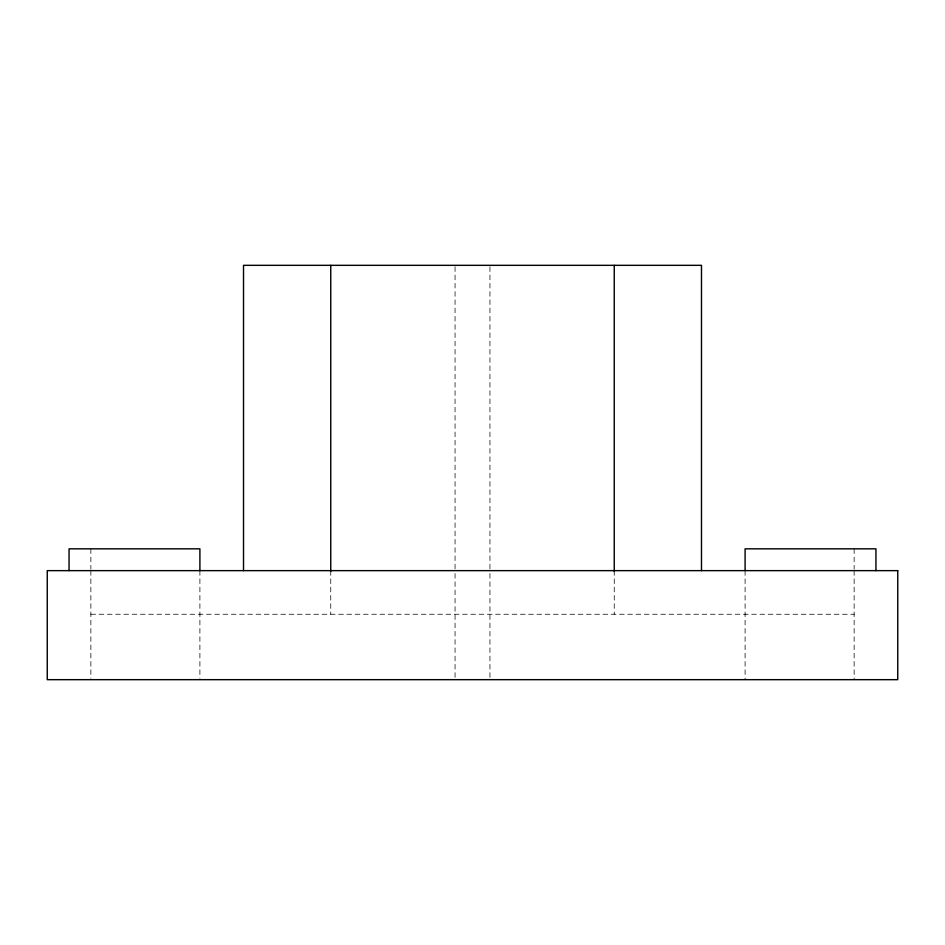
<?xml version="1.0" encoding="UTF-8"?>
<svg xmlns="http://www.w3.org/2000/svg" width="945" height="945" viewBox="0 0 945 945"><rect width="100%" height="100%" fill="white"/><g stroke="black" fill="none" stroke-linecap="round" stroke-linejoin="round"><path stroke-width="0.71" stroke-dasharray="4.72 3.54" d="M90.862 614.25L854.138 614.25M854.138 548.832L854.138 569.185M854.138 570.638L854.138 679.668M745.097 570.638L745.097 679.668M614.25 570.638L614.25 614.25M489.947 266.797L489.947 572.032M489.947 573.509L489.947 679.668M455.053 266.797L455.053 572.032M455.053 573.509L455.053 678.203M330.75 570.638L330.75 614.25M199.903 570.638L199.903 678.203M90.862 548.832L90.862 569.185M90.862 570.638L90.862 678.203"/><path stroke-width="1.42" d="M875.944 570.638L875.944 548.832L745.097 548.832L745.097 570.638M701.485 570.638L701.485 265.332L243.515 265.332L243.515 570.638M614.25 265.332L614.25 571.56M330.75 265.332L330.75 571.56M199.903 570.638L199.903 548.832L69.056 548.832L69.056 570.638M897.75 570.638L47.25 570.638L47.25 679.668L897.75 679.668L897.75 570.638"/></g></svg>
